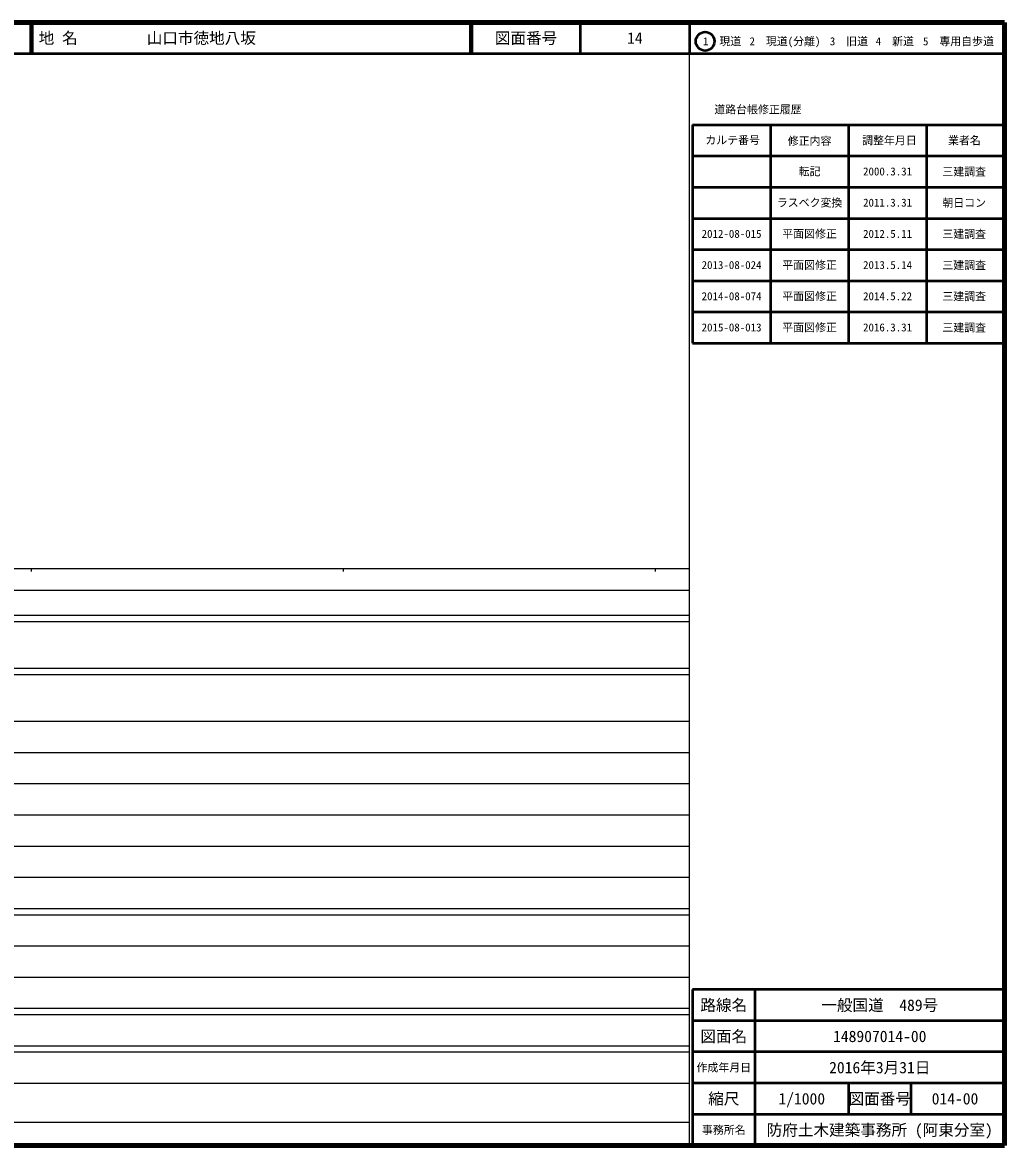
# Model space of a CAD drawing. Units: millimetres, scale not verified. Extents: x 40000 to 680000, y 20000 to 380000.
# Drawn here: x 365183 to 680000, y 20000 to 380000 of the extents above; entities that cross this region are included whole.
import ezdxf
from ezdxf.enums import TextEntityAlignment as Align

# ---------------------------------------------------------------- set-up
doc = ezdxf.new("R2010")
doc.units = ezdxf.units.MM
doc.header["$LTSCALE"] = 1000
for name, color, linetype, lineweight in [('M-TTL', 2, 'Continuous', 140), ('M-TTL-BAND', 7, 'Continuous', 25), ('M-TTL-FRAM', 2, 'Continuous', 50), ('M-TTL-LINE', 7, 'Continuous', 50)]:
    doc.layers.add(name, color=color, linetype=linetype, lineweight=lineweight)
doc.layers.add('M-TTL-TXT', color=7, linetype='Continuous')
doc.styles.add('ＭＳ ゴシック', font='')
doc.styles.get('ＭＳ ゴシック').set_extended_font_data('MS Gothic')

msp = doc.modelspace()

# ---------------------------------------------------------------- linework, layer by layer
at = {"layer": 'M-TTL'}
for p, q in [((680000, 380000), (40000, 380000)), ((680000, 20000), (680000, 380000)), ((40000, 20000), (680000, 20000))]:
    msp.add_line(p, q, dxfattribs=at)
at = {"layer": 'M-TTL-BAND'}
for p, q in [((579000, 20000), (579000, 370000)), ((40000, 205000), (579000, 205000)), ((368000, 205000), (368000, 204000)), ((468000, 205000), (468000, 204000)), ((568000, 205000), (568000, 204000)), ((68000, 198000), (579000, 198000)), ((40000, 190000), (579000, 190000)), ((40000, 188000), (579000, 188000)), ((40000, 173000), (579000, 173000)), ((40000, 171000), (579000, 171000)), ((40000, 156000), (579000, 156000)), ((46000, 146000), (579000, 146000)), ((52000, 136000), (579000, 136000)), ((46000, 126000), (579000, 126000)), ((52000, 116000), (579000, 116000)), ((46000, 106000), (579000, 106000)), ((40000, 96000), (579000, 96000)), ((40000, 94000), (579000, 94000)), ((49000, 84000), (579000, 84000)), ((40000, 74000), (579000, 74000)), ((40000, 64000), (579000, 64000)), ((40000, 62000), (579000, 62000)), ((40000, 52000), (579000, 52000)), ((40000, 50000), (579000, 50000)), ((40000, 40000), (579000, 40000)), ((68000, 27500), (579000, 27500))]:
    msp.add_line(p, q, dxfattribs=at)
at = {"layer": 'M-TTL-FRAM'}
for p, q in [((580000, 347197), (580000, 277197)), ((580000, 347197), (680000, 347197)), ((580000, 277197), (680000, 277197)), ((680000, 70000), (580000, 70000)), ((580000, 70000), (580000, 20000))]:
    msp.add_line(p, q, dxfattribs=at)
at = {"layer": 'M-TTL-LINE'}
for p, q in [((367750, 380000), (367750, 370000)), ((368250, 380000), (368250, 370000)), ((508747, 380000), (508747, 370000)), ((509247, 380000), (509247, 370000)), ((543997, 380000), (543997, 370000)), ((579000, 380000), (579000, 370000)), ((40000, 370000), (680000, 370000)), ((605000, 347197), (605000, 277197)), ((630000, 347197), (630000, 277197)), ((655000, 347197), (655000, 277197)), ((580000, 337197), (680000, 337197)), ((580000, 327197), (680000, 327197)), ((580000, 317197), (680000, 317197)), ((580000, 307197), (680000, 307197)), ((580000, 297197), (680000, 297197)), ((580000, 287197), (680000, 287197)), ((600000, 70000), (600000, 20000)), ((680000, 60000), (580000, 60000)), ((680000, 50000), (580000, 50000)), ((680000, 40000), (580000, 40000)), ((630000, 40000), (630000, 30000)), ((650000, 40000), (650000, 30000)), ((680000, 30000), (580000, 30000))]:
    msp.add_line(p, q, dxfattribs=at)
msp.add_circle((584031, 373958), 3000, dxfattribs=at)

# ---------------------------------------------------------------- texts
at = {"layer": 'M-TTL-TXT', "style": 'ＭＳ ゴシック'}
for s, p in [('地 名', (370380, 375000)), ('山口市徳地八坂', (405024, 375000))]:
    msp.add_text(s, height=3666, dxfattribs=at).set_placement(p, align=Align.MIDDLE_LEFT)
for s, height, p in [('図面番号', 3666, (526622, 375000)), ('14', 3666, (561497, 375000)), ('1\u3000現道', 2566, (589448, 373958)), ('2\u3000現道(分離)', 2566, (609619, 373958)), ('3\u3000旧道', 2566, (630121, 373958)), ('4\u3000新道', 2566, (644824, 373958)), ('5\u3000専用自歩道', 2566, (665228, 373958)), ('道路台帳修正履歴', 2566, (600968, 352113)), ('カルテ番号', 2566, (592839, 342277)), ('修正内容', 2566, (617509, 342023)), ('調整年月日', 2566, (643089, 342197)), ('業者名', 2566, (667134, 342197)), ('転記', 2566, (617500, 332245)), ('2000.3.31', 2566, (642500, 332245)), ('三建調査', 2566, (667077, 332189)), ('ラスベク変換', 2566, (617500, 322245)), ('2011.3.31', 2566, (642500, 322245)), ('朝日コン', 2566, (667077, 322189)), ('2012-08-015', 2566, (592500, 312245)), ('平面図修正', 2566, (617500, 312245)), ('2012.5.11', 2566, (642500, 312245)), ('三建調査', 2566, (667077, 312189)), ('2013-08-024', 2566, (592500, 302245)), ('平面図修正', 2566, (617500, 302245)), ('2013.5.14', 2566, (642500, 302245)), ('三建調査', 2566, (667077, 302189)), ('2014-08-074', 2566, (592500, 292245)), ('平面図修正', 2566, (617500, 292245)), ('2014.5.22', 2566, (642500, 292245)), ('三建調査', 2566, (667077, 292189)), ('2015-08-013', 2566, (592500, 282245)), ('平面図修正', 2566, (617500, 282245)), ('2016.3.31', 2566, (642500, 282245)), ('三建調査', 2566, (667077, 282189)), ('路線名', 3666, (590000, 65000)), ('路線名', 3666, (590000, 65000)), ('一般国道\u3000489号', 3666, (640000, 65000)), ('図面名', 3666, (590000, 55000)), ('図面名', 3666, (590000, 55000)), ('148907014-00', 3666, (640000, 55000)), ('2016年3月31日', 3666, (640000, 45000)), ('作成年月日', 2566, (590000, 45000)), ('作成年月日', 2566, (590000, 45000)), ('縮尺', 3666, (590000, 35000)), ('縮尺', 3666, (590000, 35000)), ('1/1000', 3666, (615000, 35000)), ('図面番号', 3666, (640000, 35000)), ('図面番号', 3666, (640000, 35000)), ('014-00', 3666, (664125, 35000)), ('事務所名', 2566, (590000, 25000)), ('事務所名', 2566, (590000, 25000)), ('防府土木建築事務所 (阿東分室)', 3666, (640000, 25000))]:
    msp.add_text(s, height=height, dxfattribs=at).set_placement(p, align=Align.MIDDLE_CENTER)

doc.saveas('drawing.dxf')
